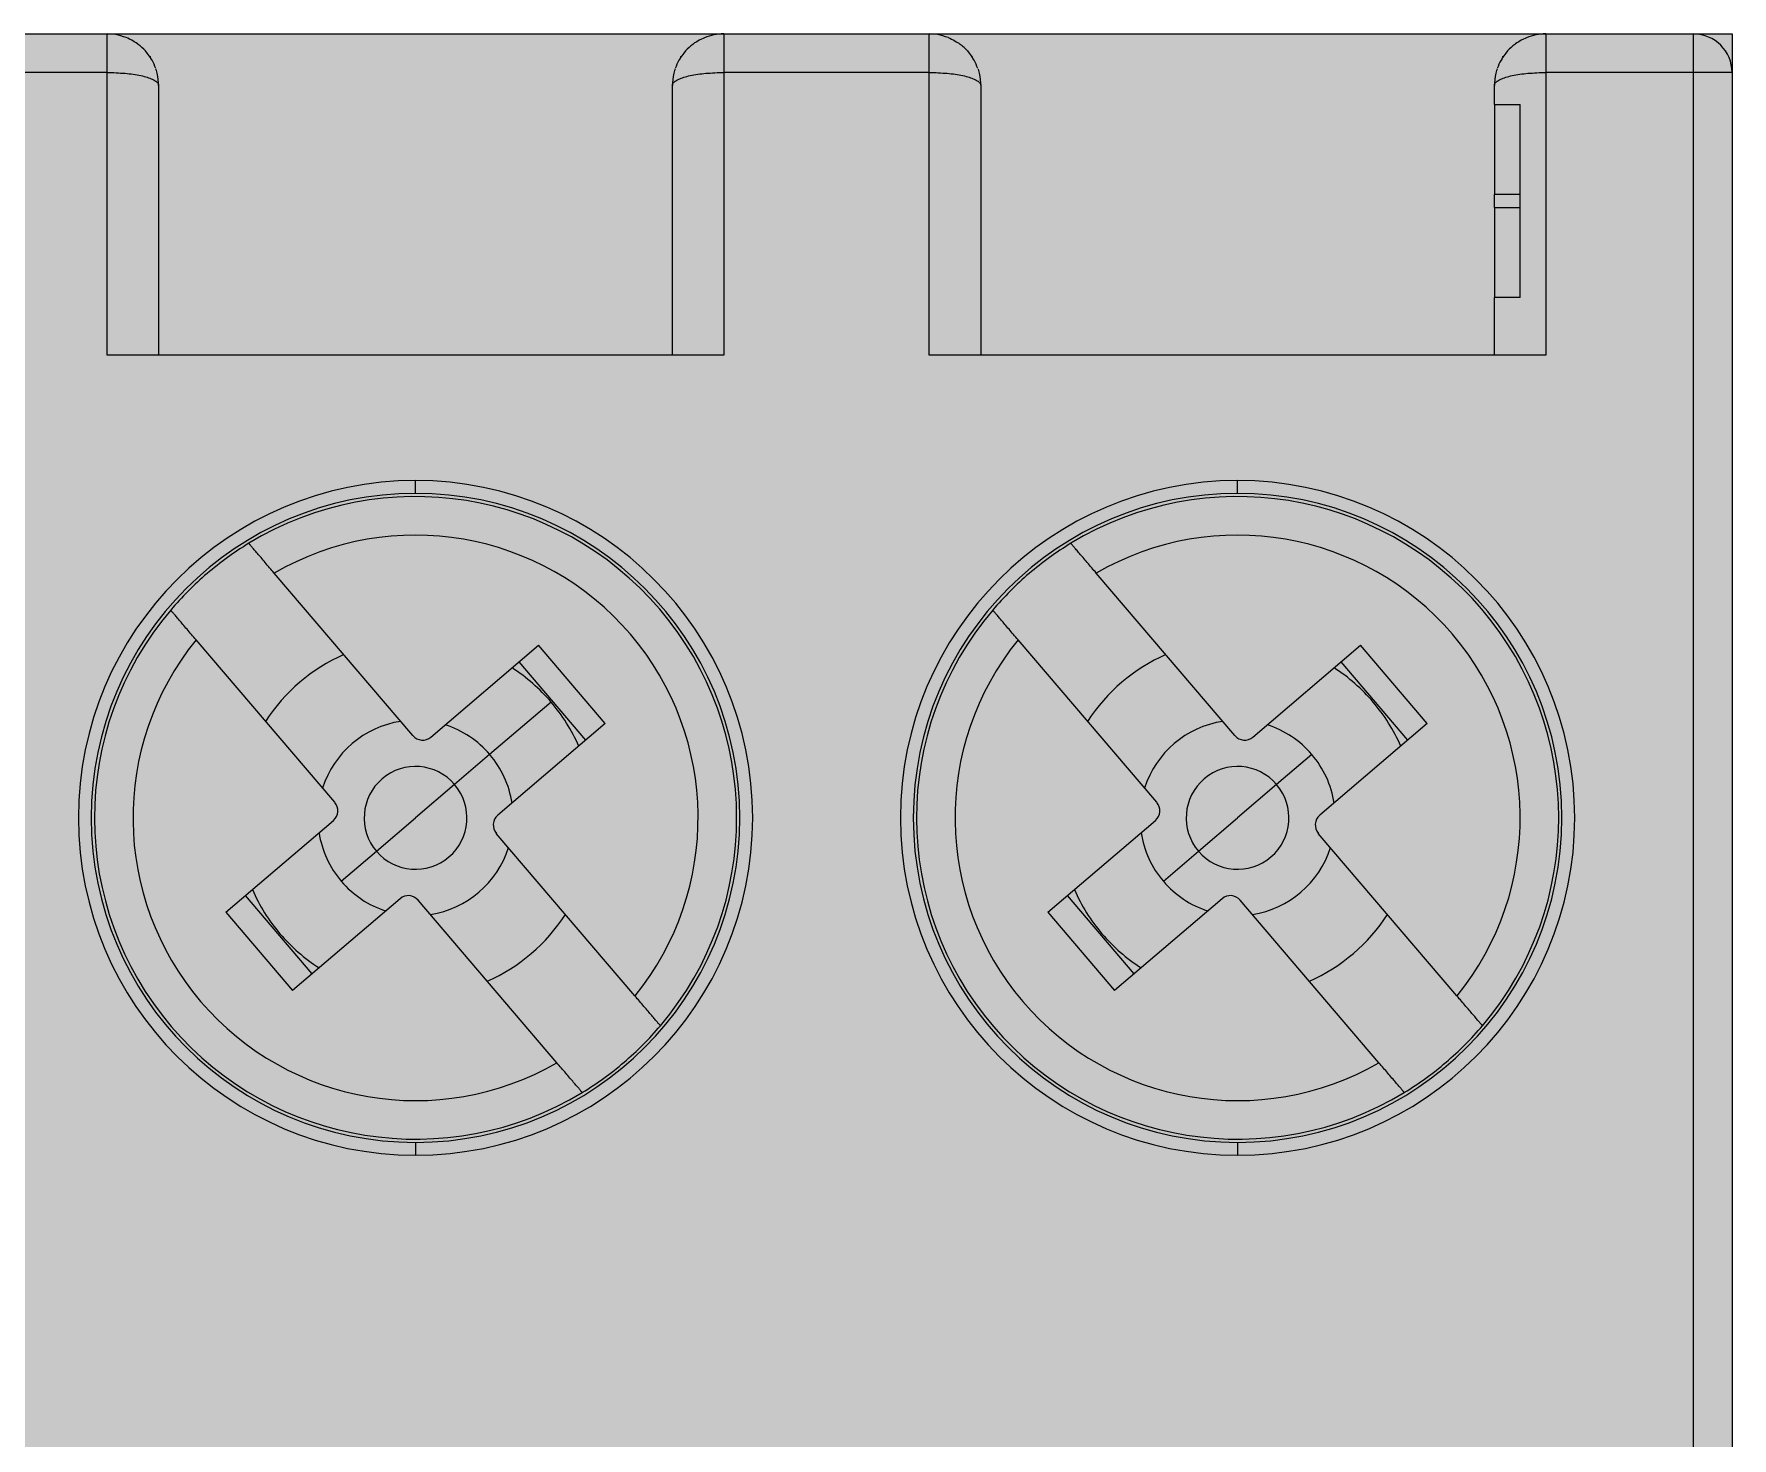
# Model space of a CAD drawing. Extents: x -20 to 2016, y -5898 to 916.
# Drawn here: x 996.33 to 1009.55, y 106.23 to 117.16 of the extents above; entities that cross this region are included whole.
import ezdxf

# ---------------------------------------------------------------- set-up
doc = ezdxf.new("R2010")
doc.units = 0
doc.layers.add('MAIN-1', color=7, linetype='Continuous')
doc.layers.add('SYMS', color=7, linetype='Continuous')

msp = doc.modelspace()

# ---------------------------------------------------------------- hatches: boundary and pattern name
at = {"layer": 'SYMS', "true_color": 0x636466}
h = msp.add_hatch(color=251, dxfattribs=at)
h.dxf.hatch_style = 1
h.paths.add_polyline_path([(982.655, 38.159), (1009.555, 38.159), (1009.555, 117.159), (982.655, 117.159)])

# ---------------------------------------------------------------- linework, layer by layer
at = {"layer": 'MAIN-1'}
for p, q in [((995.305, 117.159), (996.905, 117.159)), ((996.905, 117.159), (1001.705, 117.159)), ((996.905, 116.859), (996.905, 117.159)), ((996.926, 117.158), (996.905, 117.159)), ((996.948, 117.157), (996.926, 117.158)), ((996.969, 117.154), (996.948, 117.157)), ((996.99, 117.15), (996.969, 117.154)), ((997.011, 117.144), (996.99, 117.15)), ((997.032, 117.138), (997.011, 117.144)), ((997.053, 117.131), (997.032, 117.138)), ((1001.572, 117.136), (1001.554, 117.129)), ((1001.59, 117.142), (1001.572, 117.136)), ((1001.609, 117.147), (1001.59, 117.142)), ((1001.628, 117.152), (1001.609, 117.147)), ((1001.647, 117.155), (1001.628, 117.152)), ((1001.666, 117.157), (1001.647, 117.155)), ((1001.685, 117.159), (1001.666, 117.157)), ((1001.705, 117.159), (1001.685, 117.159)), ((1001.705, 117.159), (1003.305, 117.159)), ((1001.705, 117.159), (1001.705, 116.859)), ((1003.305, 117.159), (1008.105, 117.159)), ((1003.326, 117.158), (1003.305, 117.159)), ((1003.305, 116.859), (1003.305, 117.159)), ((1003.348, 117.157), (1003.326, 117.158)), ((1003.369, 117.154), (1003.348, 117.157)), ((1003.39, 117.15), (1003.369, 117.154)), ((1003.411, 117.144), (1003.39, 117.15)), ((1003.432, 117.138), (1003.411, 117.144)), ((1003.453, 117.131), (1003.432, 117.138)), ((1007.972, 117.136), (1007.954, 117.129)), ((1007.99, 117.142), (1007.972, 117.136)), ((1008.009, 117.147), (1007.99, 117.142)), ((1008.028, 117.152), (1008.009, 117.147)), ((1008.047, 117.155), (1008.028, 117.152)), ((1008.066, 117.157), (1008.047, 117.155)), ((1008.085, 117.159), (1008.066, 117.157)), ((1008.105, 117.159), (1008.085, 117.159)), ((1008.105, 117.159), (1009.255, 117.159)), ((1008.105, 117.159), (1008.105, 116.859)), ((1009.255, 116.859), (1009.255, 117.159)), ((997.065, 117.126), (997.053, 117.131)), ((997.078, 117.119), (997.065, 117.126)), ((997.096, 117.11), (997.078, 117.119)), ((997.115, 117.099), (997.096, 117.11)), ((997.124, 117.093), (997.115, 117.099)), ((997.131, 117.089), (997.124, 117.093)), ((997.139, 117.083), (997.131, 117.089)), ((997.146, 117.078), (997.139, 117.083)), ((997.154, 117.072), (997.146, 117.078)), ((997.161, 117.066), (997.154, 117.072)), ((997.168, 117.06), (997.161, 117.066)), ((997.175, 117.054), (997.168, 117.06)), ((997.189, 117.041), (997.175, 117.054)), ((997.202, 117.027), (997.189, 117.041)), ((997.216, 117.01), (997.202, 117.027)), ((997.231, 116.99), (997.216, 117.01)), ((1001.394, 117.01), (1001.378, 116.99)), ((1001.407, 117.027), (1001.394, 117.01)), ((1001.42, 117.041), (1001.407, 117.027)), ((1001.434, 117.054), (1001.42, 117.041)), ((1001.441, 117.06), (1001.434, 117.054)), ((1001.448, 117.066), (1001.441, 117.06)), ((1001.456, 117.072), (1001.448, 117.066)), ((1001.463, 117.078), (1001.456, 117.072)), ((1001.47, 117.083), (1001.463, 117.078)), ((1001.478, 117.089), (1001.47, 117.083)), ((1001.485, 117.093), (1001.478, 117.089)), ((1001.494, 117.099), (1001.485, 117.093)), ((1001.513, 117.11), (1001.494, 117.099)), ((1001.531, 117.119), (1001.513, 117.11)), ((1001.544, 117.125), (1001.531, 117.119)), ((1001.554, 117.129), (1001.544, 117.125)), ((1003.453, 117.131), (1003.465, 117.126)), ((1003.465, 117.126), (1003.478, 117.119)), ((1003.478, 117.119), (1003.496, 117.11)), ((1003.496, 117.11), (1003.515, 117.099)), ((1003.515, 117.099), (1003.524, 117.093)), ((1003.524, 117.093), (1003.531, 117.089)), ((1003.539, 117.083), (1003.531, 117.089)), ((1003.546, 117.078), (1003.539, 117.083)), ((1003.554, 117.072), (1003.546, 117.078)), ((1003.561, 117.066), (1003.554, 117.072)), ((1003.568, 117.06), (1003.561, 117.066)), ((1003.575, 117.054), (1003.568, 117.06)), ((1003.575, 117.054), (1003.589, 117.041)), ((1003.589, 117.041), (1003.602, 117.027)), ((1003.602, 117.027), (1003.616, 117.01)), ((1003.616, 117.01), (1003.631, 116.99)), ((1007.794, 117.01), (1007.778, 116.99)), ((1007.807, 117.027), (1007.794, 117.01)), ((1007.82, 117.041), (1007.807, 117.027)), ((1007.834, 117.054), (1007.82, 117.041)), ((1007.841, 117.06), (1007.834, 117.054)), ((1007.848, 117.066), (1007.841, 117.06)), ((1007.856, 117.072), (1007.848, 117.066)), ((1007.863, 117.078), (1007.856, 117.072)), ((1007.87, 117.083), (1007.863, 117.078)), ((1007.878, 117.089), (1007.87, 117.083)), ((1007.885, 117.093), (1007.878, 117.089)), ((1007.894, 117.099), (1007.885, 117.093)), ((1007.913, 117.11), (1007.894, 117.099)), ((1007.931, 117.119), (1007.913, 117.11)), ((1007.944, 117.125), (1007.931, 117.119)), ((1007.954, 117.129), (1007.944, 117.125)), ((997.241, 116.975), (997.231, 116.99)), ((997.245, 116.969), (997.235, 116.984)), ((997.235, 116.984), (997.241, 116.975)), ((997.254, 116.954), (997.245, 116.969)), ((997.262, 116.939), (997.254, 116.954)), ((997.269, 116.923), (997.262, 116.939)), ((997.276, 116.907), (997.269, 116.923)), ((997.282, 116.891), (997.276, 116.907)), ((997.288, 116.874), (997.284, 116.885)), ((997.293, 116.854), (997.288, 116.874)), ((1001.321, 116.874), (1001.316, 116.854)), ((1001.325, 116.885), (1001.321, 116.874)), ((1001.333, 116.907), (1001.327, 116.891)), ((1001.34, 116.923), (1001.333, 116.907)), ((1001.347, 116.939), (1001.34, 116.923)), ((1001.356, 116.954), (1001.347, 116.939)), ((1001.364, 116.969), (1001.356, 116.954)), ((1001.374, 116.984), (1001.364, 116.969)), ((1001.378, 116.99), (1001.368, 116.975)), ((1001.368, 116.975), (1001.374, 116.984)), ((1003.631, 116.99), (1003.641, 116.975)), ((1003.645, 116.969), (1003.635, 116.984)), ((1003.641, 116.975), (1003.635, 116.984)), ((1003.654, 116.954), (1003.645, 116.969)), ((1003.662, 116.939), (1003.654, 116.954)), ((1003.669, 116.923), (1003.662, 116.939)), ((1003.676, 116.907), (1003.669, 116.923)), ((1003.682, 116.891), (1003.676, 116.907)), ((1003.684, 116.885), (1003.688, 116.874)), ((1003.688, 116.874), (1003.693, 116.854)), ((1007.721, 116.874), (1007.716, 116.854)), ((1007.725, 116.885), (1007.721, 116.874)), ((1007.733, 116.907), (1007.727, 116.891)), ((1007.74, 116.923), (1007.733, 116.907)), ((1007.747, 116.939), (1007.74, 116.923)), ((1007.756, 116.954), (1007.747, 116.939)), ((1007.764, 116.969), (1007.756, 116.954)), ((1007.774, 116.984), (1007.764, 116.969)), ((1007.778, 116.99), (1007.768, 116.975)), ((1007.768, 116.975), (1007.774, 116.984)), ((996.905, 116.859), (995.305, 116.859)), ((996.905, 114.659), (996.905, 116.859)), ((996.905, 116.859), (996.922, 116.859)), ((996.922, 116.859), (996.94, 116.858)), ((996.94, 116.858), (996.957, 116.858)), ((996.957, 116.858), (996.975, 116.857)), ((996.975, 116.857), (996.992, 116.856)), ((996.992, 116.856), (997.009, 116.855)), ((997.009, 116.855), (997.026, 116.854)), ((997.026, 116.854), (997.043, 116.853)), ((997.043, 116.853), (997.059, 116.851)), ((997.059, 116.851), (997.076, 116.849)), ((997.076, 116.849), (997.092, 116.848)), ((997.092, 116.848), (997.107, 116.845)), ((997.107, 116.845), (997.122, 116.843)), ((997.122, 116.843), (997.137, 116.84)), ((997.137, 116.84), (997.151, 116.838)), ((997.151, 116.838), (997.165, 116.835)), ((997.165, 116.835), (997.179, 116.832)), ((997.179, 116.832), (997.191, 116.829)), ((997.191, 116.829), (997.204, 116.826)), ((997.204, 116.826), (997.215, 116.822)), ((997.215, 116.822), (997.226, 116.819)), ((997.226, 116.819), (997.237, 116.815)), ((997.237, 116.815), (997.246, 116.811)), ((997.246, 116.811), (997.255, 116.807)), ((997.255, 116.807), (997.264, 116.803)), ((997.264, 116.803), (997.271, 116.799)), ((997.271, 116.799), (997.278, 116.795)), ((997.278, 116.795), (997.284, 116.791)), ((997.284, 116.791), (997.29, 116.786)), ((997.29, 116.786), (997.294, 116.782)), ((997.298, 116.829), (997.293, 116.854)), ((997.294, 116.782), (997.298, 116.778)), ((997.302, 116.805), (997.298, 116.829)), ((997.298, 116.778), (997.301, 116.773)), ((997.301, 116.773), (997.303, 116.769)), ((997.304, 116.78), (997.302, 116.805)), ((997.303, 116.769), (997.304, 116.764)), ((997.305, 116.759), (997.304, 116.78)), ((997.304, 116.764), (997.305, 116.759)), ((997.305, 116.759), (997.305, 114.659)), ((1001.307, 116.805), (1001.305, 116.78)), ((1001.305, 116.78), (1001.305, 116.759)), ((1001.305, 116.764), (1001.306, 116.769)), ((1001.305, 116.759), (1001.305, 116.764)), ((1001.305, 114.659), (1001.305, 116.759)), ((1001.306, 116.769), (1001.308, 116.773)), ((1001.311, 116.829), (1001.307, 116.805)), ((1001.308, 116.773), (1001.311, 116.778)), ((1001.316, 116.854), (1001.311, 116.829)), ((1001.311, 116.778), (1001.315, 116.782)), ((1001.315, 116.782), (1001.319, 116.786)), ((1001.319, 116.786), (1001.325, 116.791)), ((1001.325, 116.791), (1001.331, 116.795)), ((1001.331, 116.795), (1001.338, 116.799)), ((1001.338, 116.799), (1001.345, 116.803)), ((1001.345, 116.803), (1001.354, 116.807)), ((1001.354, 116.807), (1001.363, 116.811)), ((1001.363, 116.811), (1001.372, 116.815)), ((1001.372, 116.815), (1001.383, 116.819)), ((1001.383, 116.819), (1001.394, 116.822)), ((1001.394, 116.822), (1001.406, 116.826)), ((1001.406, 116.826), (1001.418, 116.829)), ((1001.418, 116.829), (1001.431, 116.832)), ((1001.431, 116.832), (1001.444, 116.835)), ((1001.444, 116.835), (1001.458, 116.838)), ((1001.458, 116.838), (1001.472, 116.84)), ((1001.472, 116.84), (1001.487, 116.843)), ((1001.487, 116.843), (1001.502, 116.845)), ((1001.502, 116.845), (1001.518, 116.848)), ((1001.518, 116.848), (1001.534, 116.849)), ((1001.534, 116.849), (1001.55, 116.851)), ((1001.55, 116.851), (1001.566, 116.853)), ((1001.566, 116.853), (1001.583, 116.854)), ((1001.583, 116.854), (1001.6, 116.855)), ((1001.6, 116.855), (1001.617, 116.856)), ((1001.617, 116.856), (1001.634, 116.857)), ((1001.634, 116.857), (1001.652, 116.858)), ((1001.652, 116.858), (1001.669, 116.858)), ((1001.669, 116.858), (1001.687, 116.859)), ((1001.687, 116.859), (1001.705, 116.859)), ((1003.305, 116.859), (1001.705, 116.859)), ((1001.705, 116.859), (1001.705, 114.659)), ((1003.305, 114.659), (1003.305, 116.859)), ((1003.305, 116.859), (1003.322, 116.859)), ((1003.322, 116.859), (1003.34, 116.858)), ((1003.34, 116.858), (1003.357, 116.858)), ((1003.357, 116.858), (1003.375, 116.857)), ((1003.375, 116.857), (1003.392, 116.856)), ((1003.392, 116.856), (1003.409, 116.855)), ((1003.409, 116.855), (1003.426, 116.854)), ((1003.426, 116.854), (1003.443, 116.853)), ((1003.443, 116.853), (1003.459, 116.851)), ((1003.459, 116.851), (1003.476, 116.849)), ((1003.476, 116.849), (1003.492, 116.848)), ((1003.492, 116.848), (1003.507, 116.845)), ((1003.507, 116.845), (1003.522, 116.843)), ((1003.522, 116.843), (1003.537, 116.84)), ((1003.537, 116.84), (1003.551, 116.838)), ((1003.551, 116.838), (1003.565, 116.835)), ((1003.565, 116.835), (1003.579, 116.832)), ((1003.579, 116.832), (1003.591, 116.829)), ((1003.591, 116.829), (1003.604, 116.826)), ((1003.604, 116.826), (1003.615, 116.822)), ((1003.615, 116.822), (1003.626, 116.819)), ((1003.626, 116.819), (1003.637, 116.815)), ((1003.637, 116.815), (1003.646, 116.811)), ((1003.646, 116.811), (1003.655, 116.807)), ((1003.655, 116.807), (1003.664, 116.803)), ((1003.664, 116.803), (1003.671, 116.799)), ((1003.671, 116.799), (1003.678, 116.795)), ((1003.678, 116.795), (1003.684, 116.791)), ((1003.684, 116.791), (1003.69, 116.786)), ((1003.69, 116.786), (1003.694, 116.782)), ((1003.693, 116.854), (1003.698, 116.829)), ((1003.694, 116.782), (1003.698, 116.778)), ((1003.698, 116.829), (1003.702, 116.805)), ((1003.698, 116.778), (1003.701, 116.773)), ((1003.701, 116.773), (1003.703, 116.769)), ((1003.702, 116.805), (1003.704, 116.78)), ((1003.703, 116.769), (1003.704, 116.764)), ((1003.704, 116.78), (1003.705, 116.759)), ((1003.704, 116.764), (1003.705, 116.759)), ((1003.705, 116.759), (1003.705, 114.659)), ((1007.707, 116.805), (1007.705, 116.78)), ((1007.705, 116.78), (1007.705, 116.759)), ((1007.705, 116.764), (1007.706, 116.769)), ((1007.705, 116.759), (1007.705, 116.764)), ((1007.705, 116.609), (1007.705, 116.759)), ((1007.706, 116.769), (1007.708, 116.773)), ((1007.711, 116.829), (1007.707, 116.805)), ((1007.708, 116.773), (1007.711, 116.778)), ((1007.716, 116.854), (1007.711, 116.829)), ((1007.711, 116.778), (1007.715, 116.782)), ((1007.715, 116.782), (1007.719, 116.786)), ((1007.719, 116.786), (1007.725, 116.791)), ((1007.725, 116.791), (1007.731, 116.795)), ((1007.731, 116.795), (1007.738, 116.799)), ((1007.738, 116.799), (1007.745, 116.803)), ((1007.745, 116.803), (1007.754, 116.807)), ((1007.754, 116.807), (1007.763, 116.811)), ((1007.763, 116.811), (1007.772, 116.815)), ((1007.772, 116.815), (1007.783, 116.819)), ((1007.783, 116.819), (1007.794, 116.822)), ((1007.794, 116.822), (1007.806, 116.826)), ((1007.806, 116.826), (1007.818, 116.829)), ((1007.818, 116.829), (1007.831, 116.832)), ((1007.831, 116.832), (1007.844, 116.835)), ((1007.844, 116.835), (1007.858, 116.838)), ((1007.858, 116.838), (1007.872, 116.84)), ((1007.872, 116.84), (1007.887, 116.843)), ((1007.887, 116.843), (1007.902, 116.845)), ((1007.902, 116.845), (1007.918, 116.848)), ((1007.918, 116.848), (1007.934, 116.849)), ((1007.934, 116.849), (1007.95, 116.851)), ((1007.95, 116.851), (1007.966, 116.853)), ((1007.966, 116.853), (1007.983, 116.854)), ((1007.983, 116.854), (1008, 116.855)), ((1008, 116.855), (1008.017, 116.856)), ((1008.017, 116.856), (1008.034, 116.857)), ((1008.034, 116.857), (1008.052, 116.858)), ((1008.052, 116.858), (1008.069, 116.858)), ((1008.069, 116.858), (1008.087, 116.859)), ((1008.087, 116.859), (1008.105, 116.859)), ((1009.255, 116.859), (1008.105, 116.859)), ((1008.105, 116.859), (1008.105, 114.659)), ((1009.255, 105.959), (1009.255, 116.859)), ((1009.555, 116.859), (1009.255, 116.859)), ((1009.555, 116.859), (1009.555, 105.659)), ((1007.705, 116.609), (1007.705, 115.909)), ((1007.705, 116.609), (1007.905, 116.609)), ((1007.905, 115.109), (1007.905, 116.609)), ((1007.705, 115.809), (1007.705, 115.909)), ((1007.905, 115.909), (1007.705, 115.909)), ((1007.705, 115.809), (1007.705, 115.109)), ((1007.705, 115.809), (1007.905, 115.809)), ((1007.705, 114.659), (1007.705, 115.109)), ((1007.905, 115.109), (1007.705, 115.109)), ((1001.705, 114.659), (996.905, 114.659)), ((1008.105, 114.659), (1003.305, 114.659)), ((999.305, 113.584), (999.305, 113.684)), ((1005.705, 113.584), (1005.705, 113.684)), ((998.007, 113.195), (998.007, 113.196)), ((998.008, 113.194), (998.007, 113.195)), ((998.007, 113.195), (998.007, 113.195)), ((998.01, 113.192), (998.008, 113.194)), ((998.011, 113.19), (998.01, 113.192)), ((998.014, 113.187), (998.011, 113.19)), ((998.016, 113.184), (998.014, 113.187)), ((998.019, 113.181), (998.016, 113.184)), ((998.022, 113.177), (998.019, 113.181)), ((998.026, 113.173), (998.022, 113.177)), ((998.03, 113.168), (998.026, 113.173)), ((998.034, 113.163), (998.03, 113.168)), ((1004.407, 113.195), (1004.407, 113.196)), ((1004.408, 113.194), (1004.407, 113.195)), ((1004.407, 113.195), (1004.407, 113.195)), ((1004.41, 113.192), (1004.408, 113.194)), ((1004.411, 113.19), (1004.41, 113.192)), ((1004.414, 113.187), (1004.411, 113.19)), ((1004.416, 113.184), (1004.414, 113.187)), ((1004.419, 113.181), (1004.416, 113.184)), ((1004.422, 113.177), (1004.419, 113.181)), ((1004.426, 113.173), (1004.422, 113.177)), ((1004.43, 113.168), (1004.426, 113.173)), ((1004.434, 113.163), (1004.43, 113.168)), ((998.039, 113.158), (998.034, 113.163)), ((998.044, 113.152), (998.039, 113.158)), ((998.049, 113.146), (998.044, 113.152)), ((998.055, 113.139), (998.049, 113.146)), ((998.061, 113.132), (998.055, 113.139)), ((998.067, 113.125), (998.061, 113.132)), ((998.074, 113.117), (998.067, 113.125)), ((998.08, 113.109), (998.074, 113.117)), ((998.087, 113.101), (998.08, 113.109)), ((998.095, 113.092), (998.087, 113.101)), ((998.102, 113.084), (998.095, 113.092)), ((998.11, 113.075), (998.102, 113.084)), ((998.118, 113.065), (998.11, 113.075)), ((998.126, 113.056), (998.118, 113.065)), ((998.134, 113.046), (998.126, 113.056)), ((998.143, 113.036), (998.134, 113.046)), ((998.151, 113.026), (998.143, 113.036)), ((1004.439, 113.158), (1004.434, 113.163)), ((1004.444, 113.152), (1004.439, 113.158)), ((1004.449, 113.146), (1004.444, 113.152)), ((1004.455, 113.139), (1004.449, 113.146)), ((1004.461, 113.132), (1004.455, 113.139)), ((1004.467, 113.125), (1004.461, 113.132)), ((1004.474, 113.117), (1004.467, 113.125)), ((1004.48, 113.109), (1004.474, 113.117)), ((1004.487, 113.101), (1004.48, 113.109)), ((1004.495, 113.092), (1004.487, 113.101)), ((1004.502, 113.084), (1004.495, 113.092)), ((1004.51, 113.075), (1004.502, 113.084)), ((1004.518, 113.065), (1004.51, 113.075)), ((1004.526, 113.056), (1004.518, 113.065)), ((1004.534, 113.046), (1004.526, 113.056)), ((1004.543, 113.036), (1004.534, 113.046)), ((1004.551, 113.026), (1004.543, 113.036)), ((998.16, 113.016), (998.151, 113.026)), ((998.169, 113.006), (998.16, 113.016)), ((998.177, 112.995), (998.169, 113.006)), ((998.186, 112.985), (998.177, 112.995)), ((998.195, 112.975), (998.186, 112.985)), ((998.204, 112.964), (998.195, 112.975)), ((999.284, 111.699), (998.204, 112.964)), ((1004.56, 113.016), (1004.551, 113.026)), ((1004.569, 113.006), (1004.56, 113.016)), ((1004.577, 112.995), (1004.569, 113.006)), ((1004.586, 112.985), (1004.577, 112.995)), ((1004.595, 112.975), (1004.586, 112.985)), ((1004.604, 112.964), (1004.595, 112.975)), ((1005.684, 111.699), (1004.604, 112.964)), ((997.399, 112.675), (997.398, 112.676)), ((997.398, 112.676), (997.398, 112.676)), ((997.4, 112.674), (997.399, 112.675)), ((997.401, 112.673), (997.4, 112.674)), ((997.403, 112.67), (997.401, 112.673)), ((997.405, 112.668), (997.403, 112.67)), ((997.408, 112.665), (997.405, 112.668)), ((997.411, 112.662), (997.408, 112.665)), ((997.414, 112.658), (997.411, 112.662)), ((997.417, 112.654), (997.414, 112.658)), ((997.421, 112.649), (997.417, 112.654)), ((997.426, 112.644), (997.421, 112.649)), ((997.43, 112.638), (997.426, 112.644)), ((1003.799, 112.675), (1003.798, 112.676)), ((1003.798, 112.676), (1003.798, 112.676)), ((1003.8, 112.674), (1003.799, 112.675)), ((1003.801, 112.673), (1003.8, 112.674)), ((1003.803, 112.67), (1003.801, 112.673)), ((1003.805, 112.668), (1003.803, 112.67)), ((1003.808, 112.665), (1003.805, 112.668)), ((1003.811, 112.662), (1003.808, 112.665)), ((1003.814, 112.658), (1003.811, 112.662)), ((1003.817, 112.654), (1003.814, 112.658)), ((1003.821, 112.649), (1003.817, 112.654)), ((1003.826, 112.644), (1003.821, 112.649)), ((1003.83, 112.638), (1003.826, 112.644)), ((997.435, 112.633), (997.43, 112.638)), ((997.441, 112.626), (997.435, 112.633)), ((997.446, 112.62), (997.441, 112.626)), ((997.452, 112.613), (997.446, 112.62)), ((997.459, 112.605), (997.452, 112.613)), ((997.465, 112.598), (997.459, 112.605)), ((997.472, 112.59), (997.465, 112.598)), ((997.479, 112.582), (997.472, 112.59)), ((997.486, 112.573), (997.479, 112.582)), ((997.494, 112.564), (997.486, 112.573)), ((997.501, 112.555), (997.494, 112.564)), ((997.509, 112.546), (997.501, 112.555)), ((997.517, 112.536), (997.509, 112.546)), ((997.526, 112.527), (997.517, 112.536)), ((997.534, 112.517), (997.526, 112.527)), ((997.543, 112.507), (997.534, 112.517)), ((997.551, 112.497), (997.543, 112.507)), ((1003.835, 112.633), (1003.83, 112.638)), ((1003.841, 112.626), (1003.835, 112.633)), ((1003.846, 112.62), (1003.841, 112.626)), ((1003.852, 112.613), (1003.846, 112.62)), ((1003.859, 112.605), (1003.852, 112.613)), ((1003.865, 112.598), (1003.859, 112.605)), ((1003.872, 112.59), (1003.865, 112.598)), ((1003.879, 112.582), (1003.872, 112.59)), ((1003.886, 112.573), (1003.879, 112.582)), ((1003.894, 112.564), (1003.886, 112.573)), ((1003.901, 112.555), (1003.894, 112.564)), ((1003.909, 112.546), (1003.901, 112.555)), ((1003.917, 112.536), (1003.909, 112.546)), ((1003.926, 112.527), (1003.917, 112.536)), ((1003.934, 112.517), (1003.926, 112.527)), ((1003.943, 112.507), (1003.934, 112.517)), ((1003.951, 112.497), (1003.943, 112.507)), ((997.56, 112.486), (997.551, 112.497)), ((997.569, 112.476), (997.56, 112.486)), ((997.578, 112.466), (997.569, 112.476)), ((997.587, 112.455), (997.578, 112.466)), ((997.596, 112.445), (997.587, 112.455)), ((998.676, 111.18), (997.596, 112.445)), ((999.425, 111.688), (1000.262, 112.402)), ((1000.781, 111.794), (1000.262, 112.402)), ((1003.96, 112.486), (1003.951, 112.497)), ((1003.969, 112.476), (1003.96, 112.486)), ((1003.978, 112.466), (1003.969, 112.476)), ((1003.987, 112.455), (1003.978, 112.466)), ((1003.996, 112.445), (1003.987, 112.455)), ((1005.076, 111.18), (1003.996, 112.445)), ((1005.825, 111.688), (1006.662, 112.402)), ((1007.181, 111.794), (1006.662, 112.402)), ((1000.11, 112.272), (1000.629, 111.664)), ((1006.51, 112.272), (1007.029, 111.664)), ((1000.36, 111.96), (999.882, 111.552)), ((1000.781, 111.794), (999.945, 111.079)), ((1007.181, 111.794), (1006.345, 111.079)), ((999.882, 111.552), (999.609, 111.319)), ((1006.282, 111.552), (1006.009, 111.319)), ((999.609, 111.319), (999.305, 111.059)), ((1006.009, 111.319), (1005.705, 111.059)), ((999, 110.799), (999.305, 111.059)), ((1005.4, 110.799), (1005.705, 111.059)), ((997.828, 110.324), (998.665, 111.039)), ((1001.013, 109.673), (999.933, 110.938)), ((1004.228, 110.324), (1005.065, 111.039)), ((1007.413, 109.673), (1006.333, 110.938)), ((998.727, 110.566), (999, 110.799)), ((1005.127, 110.566), (1005.4, 110.799)), ((998.5, 109.846), (997.98, 110.454)), ((999.184, 110.43), (998.347, 109.716)), ((1000.405, 109.154), (999.325, 110.419)), ((1004.9, 109.846), (1004.38, 110.454)), ((1005.584, 110.43), (1004.747, 109.716)), ((1006.805, 109.154), (1005.725, 110.419)), ((997.828, 110.324), (998.347, 109.716)), ((1004.228, 110.324), (1004.747, 109.716)), ((1001.022, 109.663), (1001.013, 109.673)), ((1001.031, 109.652), (1001.022, 109.663)), ((1001.04, 109.642), (1001.031, 109.652)), ((1001.049, 109.632), (1001.04, 109.642)), ((1001.058, 109.621), (1001.049, 109.632)), ((1001.067, 109.611), (1001.058, 109.621)), ((1001.075, 109.601), (1001.067, 109.611)), ((1001.083, 109.591), (1001.075, 109.601)), ((1007.422, 109.663), (1007.413, 109.673)), ((1007.431, 109.652), (1007.422, 109.663)), ((1007.44, 109.642), (1007.431, 109.652)), ((1007.449, 109.632), (1007.44, 109.642)), ((1007.458, 109.621), (1007.449, 109.632)), ((1007.467, 109.611), (1007.458, 109.621)), ((1007.475, 109.601), (1007.467, 109.611)), ((1007.483, 109.591), (1007.475, 109.601)), ((1001.092, 109.582), (1001.083, 109.591)), ((1001.1, 109.572), (1001.092, 109.582)), ((1001.108, 109.563), (1001.1, 109.572)), ((1001.116, 109.554), (1001.108, 109.563)), ((1001.123, 109.545), (1001.116, 109.554)), ((1001.13, 109.536), (1001.123, 109.545)), ((1001.137, 109.528), (1001.13, 109.536)), ((1001.144, 109.52), (1001.137, 109.528)), ((1001.151, 109.513), (1001.144, 109.52)), ((1001.157, 109.505), (1001.151, 109.513)), ((1001.163, 109.498), (1001.157, 109.505)), ((1001.168, 109.492), (1001.163, 109.498)), ((1001.174, 109.485), (1001.168, 109.492)), ((1001.179, 109.48), (1001.174, 109.485)), ((1001.183, 109.474), (1001.179, 109.48)), ((1001.188, 109.469), (1001.183, 109.474)), ((1001.192, 109.464), (1001.188, 109.469)), ((1007.492, 109.582), (1007.483, 109.591)), ((1007.5, 109.572), (1007.492, 109.582)), ((1007.508, 109.563), (1007.5, 109.572)), ((1007.516, 109.554), (1007.508, 109.563)), ((1007.523, 109.545), (1007.516, 109.554)), ((1007.53, 109.536), (1007.523, 109.545)), ((1007.537, 109.528), (1007.53, 109.536)), ((1007.544, 109.52), (1007.537, 109.528)), ((1007.551, 109.513), (1007.544, 109.52)), ((1007.557, 109.505), (1007.551, 109.513)), ((1007.563, 109.498), (1007.557, 109.505)), ((1007.568, 109.492), (1007.563, 109.498)), ((1007.574, 109.485), (1007.568, 109.492)), ((1007.579, 109.48), (1007.574, 109.485)), ((1007.583, 109.474), (1007.579, 109.48)), ((1007.588, 109.469), (1007.583, 109.474)), ((1007.592, 109.464), (1007.588, 109.469)), ((1001.195, 109.46), (1001.192, 109.464)), ((1001.199, 109.456), (1001.195, 109.46)), ((1001.202, 109.453), (1001.199, 109.456)), ((1001.204, 109.45), (1001.202, 109.453)), ((1001.206, 109.447), (1001.204, 109.45)), ((1001.208, 109.445), (1001.206, 109.447)), ((1001.209, 109.444), (1001.208, 109.445)), ((1001.21, 109.443), (1001.209, 109.444)), ((1001.211, 109.442), (1001.21, 109.443)), ((1001.211, 109.442), (1001.211, 109.442)), ((1007.595, 109.46), (1007.592, 109.464)), ((1007.599, 109.456), (1007.595, 109.46)), ((1007.602, 109.453), (1007.599, 109.456)), ((1007.604, 109.45), (1007.602, 109.453)), ((1007.606, 109.447), (1007.604, 109.45)), ((1007.608, 109.445), (1007.606, 109.447)), ((1007.609, 109.444), (1007.608, 109.445)), ((1007.61, 109.443), (1007.609, 109.444)), ((1007.611, 109.442), (1007.61, 109.443)), ((1007.611, 109.442), (1007.611, 109.442)), ((1000.414, 109.143), (1000.405, 109.154)), ((1000.423, 109.133), (1000.414, 109.143)), ((1000.432, 109.122), (1000.423, 109.133)), ((1000.441, 109.112), (1000.432, 109.122)), ((1000.449, 109.102), (1000.441, 109.112)), ((1000.458, 109.092), (1000.449, 109.102)), ((1000.467, 109.082), (1000.458, 109.092)), ((1000.475, 109.072), (1000.467, 109.082)), ((1000.483, 109.062), (1000.475, 109.072)), ((1006.814, 109.143), (1006.805, 109.154)), ((1006.823, 109.133), (1006.814, 109.143)), ((1006.832, 109.122), (1006.823, 109.133)), ((1006.841, 109.112), (1006.832, 109.122)), ((1006.849, 109.102), (1006.841, 109.112)), ((1006.858, 109.092), (1006.849, 109.102)), ((1006.867, 109.082), (1006.858, 109.092)), ((1006.875, 109.072), (1006.867, 109.082)), ((1006.883, 109.062), (1006.875, 109.072)), ((1000.491, 109.053), (1000.483, 109.062)), ((1000.499, 109.043), (1000.491, 109.053)), ((1000.507, 109.034), (1000.499, 109.043)), ((1000.515, 109.025), (1000.507, 109.034)), ((1000.522, 109.017), (1000.515, 109.025)), ((1000.529, 109.009), (1000.522, 109.017)), ((1000.536, 109.001), (1000.529, 109.009)), ((1000.542, 108.993), (1000.536, 109.001)), ((1000.548, 108.986), (1000.542, 108.993)), ((1000.554, 108.979), (1000.548, 108.986)), ((1000.56, 108.972), (1000.554, 108.979)), ((1000.565, 108.966), (1000.56, 108.972)), ((1000.57, 108.96), (1000.565, 108.966)), ((1000.575, 108.955), (1000.57, 108.96)), ((1000.579, 108.95), (1000.575, 108.955)), ((1000.583, 108.945), (1000.579, 108.95)), ((1000.587, 108.941), (1000.583, 108.945)), ((1000.59, 108.937), (1000.587, 108.941)), ((1006.891, 109.053), (1006.883, 109.062)), ((1006.899, 109.043), (1006.891, 109.053)), ((1006.907, 109.034), (1006.899, 109.043)), ((1006.915, 109.025), (1006.907, 109.034)), ((1006.922, 109.017), (1006.915, 109.025)), ((1006.929, 109.009), (1006.922, 109.017)), ((1006.936, 109.001), (1006.929, 109.009)), ((1006.942, 108.993), (1006.936, 109.001)), ((1006.948, 108.986), (1006.942, 108.993)), ((1006.954, 108.979), (1006.948, 108.986)), ((1006.96, 108.972), (1006.954, 108.979)), ((1006.965, 108.966), (1006.96, 108.972)), ((1006.97, 108.96), (1006.965, 108.966)), ((1006.975, 108.955), (1006.97, 108.96)), ((1006.979, 108.95), (1006.975, 108.955)), ((1006.983, 108.945), (1006.979, 108.95)), ((1006.987, 108.941), (1006.983, 108.945)), ((1006.99, 108.937), (1006.987, 108.941)), ((1000.593, 108.933), (1000.59, 108.937)), ((1000.596, 108.931), (1000.593, 108.933)), ((1000.598, 108.928), (1000.596, 108.931)), ((1000.599, 108.926), (1000.598, 108.928)), ((1000.601, 108.924), (1000.599, 108.926)), ((1000.602, 108.923), (1000.601, 108.924)), ((1000.603, 108.922), (1000.602, 108.923)), ((1000.602, 108.923), (1000.602, 108.923)), ((1006.993, 108.933), (1006.99, 108.937)), ((1006.996, 108.931), (1006.993, 108.933)), ((1006.998, 108.928), (1006.996, 108.931)), ((1006.999, 108.926), (1006.998, 108.928)), ((1007.001, 108.924), (1006.999, 108.926)), ((1007.002, 108.923), (1007.001, 108.924)), ((1007.003, 108.922), (1007.002, 108.923)), ((1007.002, 108.923), (1007.002, 108.923)), ((999.305, 108.534), (999.305, 108.434)), ((1005.705, 108.534), (1005.705, 108.434))]:
    msp.add_line(p, q, dxfattribs=at)
for centre, radius, start, end in [((1009.255, 116.859), 0.3, 0, 90), ((999.305, 111.059), 2.625, 0, 180), ((999.305, 111.059), 2.525, 90, 270), ((999.305, 111.059), 2.525, 270, 90), ((1005.705, 111.059), 2.625, 0, 180), ((1005.705, 111.059), 2.525, 90, 270), ((1005.705, 111.059), 2.525, 270, 90), ((999.305, 111.059), 2.5, 319.6927, 121.2789), ((1005.705, 111.059), 2.5, 319.6927, 121.2789), ((999.305, 111.059), 2.5, 121.2789, 130.4858), ((999.305, 111.059), 2.2, 320.9615, 120.0101), ((1005.705, 111.059), 2.5, 121.2789, 130.4858), ((1005.705, 111.059), 2.2, 320.9615, 120.0101), ((999.305, 111.059), 2.5, 130.4858, 139.6927), ((1005.705, 111.059), 2.5, 130.4858, 139.6927), ((999.305, 111.059), 2.5, 139.6927, 301.2789), ((1005.705, 111.059), 2.5, 139.6927, 301.2789), ((999.305, 111.059), 2.2, 140.9615, 300.0101), ((1005.705, 111.059), 2.2, 140.9615, 300.0101), ((999.305, 111.059), 1.388, 113.7325, 147.2391), ((1005.705, 111.059), 1.388, 113.7325, 147.2391), ((999.305, 111.059), 1.388, 40.4858, 57.239), ((1005.705, 111.059), 1.388, 40.4858, 57.239), ((999.305, 111.059), 1.388, 23.7326, 40.4858), ((1005.705, 111.059), 1.388, 23.7326, 40.4858), ((999.305, 111.059), 0.76, 98.7185, 162.2531), ((999.305, 111.059), 0.76, 40.4858, 72.2531), ((1005.705, 111.059), 0.76, 98.7185, 162.2531), ((1005.705, 111.059), 0.76, 40.4858, 72.2531), ((999.36, 111.764), 0.1, 220.4857, 310.4857), ((1005.76, 111.764), 0.1, 220.4857, 310.4857), ((999.305, 111.059), 0.4, 40.4858, 220.4858), ((999.305, 111.059), 0.76, 8.7184, 40.4858), ((1005.705, 111.059), 0.4, 40.4858, 220.4858), ((1005.705, 111.059), 0.76, 8.7184, 40.4858), ((999.305, 111.059), 0.4, 220.4858, 40.4858), ((1005.705, 111.059), 0.4, 220.4858, 40.4858), ((999.305, 111.059), 2.625, 180, 0), ((998.6, 111.115), 0.1, 310.4857, 40.4857), ((1000.01, 111.003), 0.1, 130.4857, 220.4857), ((1005.705, 111.059), 2.625, 180, 0), ((1005, 111.115), 0.1, 310.4857, 40.4857), ((1006.41, 111.003), 0.1, 130.4857, 220.4857), ((999.305, 111.059), 0.76, 188.7185, 220.4858), ((1005.705, 111.059), 0.76, 188.7185, 220.4858), ((999.305, 111.059), 0.76, 278.7184, 342.2531), ((1005.705, 111.059), 0.76, 278.7184, 342.2531), ((999.305, 111.059), 0.76, 220.4858, 252.2531), ((1005.705, 111.059), 0.76, 220.4858, 252.2531), ((999.305, 111.059), 1.388, 203.7325, 220.4858), ((999.249, 110.354), 0.1, 40.4857, 130.4857), ((1005.705, 111.059), 1.388, 203.7325, 220.4858), ((1005.649, 110.354), 0.1, 40.4857, 130.4857), ((999.305, 111.059), 1.388, 293.7325, 327.239), ((1005.705, 111.059), 1.388, 293.7325, 327.239), ((999.305, 111.059), 1.388, 220.4858, 237.239), ((1005.705, 111.059), 1.388, 220.4858, 237.239), ((999.305, 111.059), 2.5, 310.4858, 319.6927), ((1005.705, 111.059), 2.5, 310.4858, 319.6927), ((999.305, 111.059), 2.5, 301.2789, 310.4858), ((1005.705, 111.059), 2.5, 301.2789, 310.4858)]:
    msp.add_arc(centre, radius, start, end, dxfattribs=at)
at = {"layer": 'SYMS'}
msp.add_lwpolyline([(982.655, 117.159), (1009.555, 117.159), (1009.555, 38.159), (982.655, 38.159)], close=True, dxfattribs=at)

doc.saveas('drawing.dxf')
